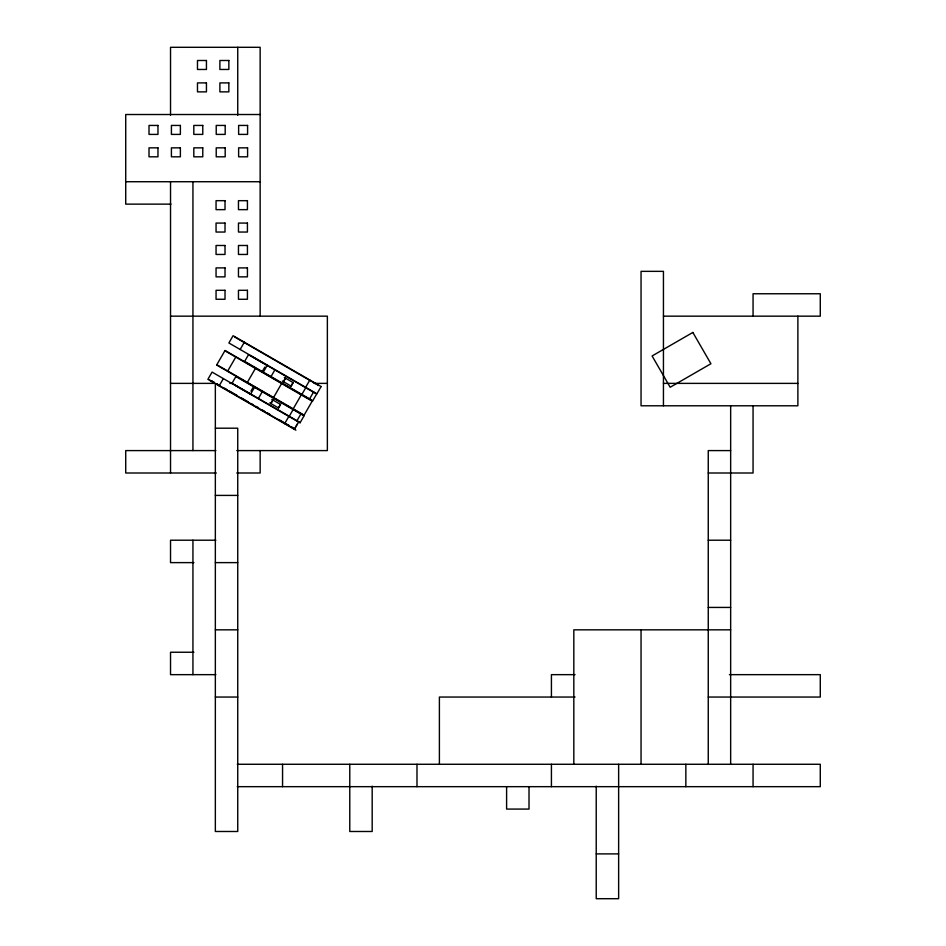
<?xml version="1.0" encoding="UTF-8"?>
<svg xmlns="http://www.w3.org/2000/svg" width="946" height="946" viewBox="0 0 946 946"><rect width="100%" height="100%" fill="white"/><g stroke="black" fill="none" stroke-linecap="round" stroke-linejoin="round"><path stroke-width="1.42" d="M219.153 385.873L223.351 378.601M227.548 371.317L235.956 356.772M240.154 349.488L244.364 342.216M247.367 382.373L255.432 368.408M250.938 391.159L253.516 386.701M262.255 371.565L264.833 367.095M250.513 394.281L254.711 386.997M263.106 372.452L267.316 365.168M258.4 398.443L262.255 391.75M270.994 376.614L274.86 369.921M273.56 397.497L281.624 383.532M270.781 403.481L272.815 399.969M283.386 381.652L285.408 378.14M270.934 403.575L272.968 400.063M283.54 381.746L285.562 378.234M278.408 407.892L280.442 404.38M291.013 386.063L293.035 382.551M284.64 423.678L288.837 416.406M293.035 409.133L301.443 394.577M305.641 387.304L309.85 380.02M289.263 416.264L293.13 409.571M301.869 394.435L305.735 387.742M296.819 421.017L301.017 413.733M309.413 399.188L313.623 391.904M294.194 429.2L294.726 428.29M295.507 426.93L296.039 426.019M296.559 425.109L297.079 424.198M294.431 429.342L298.629 422.058M321.12 386.536L316.922 393.808L228.885 342.984L233.083 335.7L321.12 386.536M260.15 114.513L125.723 114.513L125.723 204.135L171.013 204.135M125.723 181.727L260.15 181.727M170.528 316.165L327.363 316.165L327.363 450.592L236.772 450.592M663.442 316.165L820.277 316.165L820.277 293.757L753.063 293.757L753.063 316.165M170.528 383.378L215.345 383.378L215.345 831.487L237.742 831.487L237.742 428.195L215.345 428.195M229.866 383.378L232.822 383.378M314.072 383.378L327.363 383.378M663.442 383.378L797.88 383.378M215.83 450.592L125.723 450.592L125.723 473L216.315 473M730.655 450.592L708.258 450.592L708.258 764.273M236.772 473L260.15 473L260.15 450.592M708.258 473L753.063 473L753.063 405.787M215.345 495.408L237.742 495.408M215.83 540.213L170.528 540.213L170.528 562.622L193.906 562.622M708.258 540.213L730.655 540.213M215.345 562.622L237.742 562.622M708.258 607.427L730.655 607.427M215.345 629.835L237.742 629.835M730.655 629.835L573.82 629.835L573.82 764.273M193.906 652.243L170.528 652.243L170.528 674.652L215.83 674.652M575.05 674.652L551.423 674.652L551.423 697.048M729.425 674.652L820.277 674.652L820.277 697.048L708.258 697.048M215.345 697.048L237.742 697.048M575.05 697.048L439.393 697.048L439.393 764.273M237.257 764.273L820.277 764.273L820.277 786.67L237.257 786.67M596.228 853.895L618.637 853.895M234.596 336.965L238.321 339.117M238.889 339.448L310.383 380.718M311.08 381.12L311.766 381.522M312.44 381.912L317.064 384.584M317.489 384.821L318.767 385.566M251.47 356.216L266.086 364.659M266.323 364.789L267.47 365.463M284.379 377.549L293.201 382.633L291.167 386.145L282.357 381.061M225.053 350.469L312.618 401.033M216.646 365.026L304.21 415.578M271.774 399.378L280.595 404.462L278.562 407.974L269.752 402.89M234.833 385.034L237.032 386.299M237.328 386.476L250.844 394.269M300.107 422.909L212.081 372.097L207.872 379.358L295.909 430.194M211.679 380.789L212.578 381.297M213.075 381.593L214.186 382.231M216.717 383.698L217.403 384.088M218.088 384.49L218.786 384.892M224.521 388.203L227.04 389.657M229.559 391.112L237.115 395.475M240.899 397.651L248.455 402.015M250.974 403.469L253.493 404.923M256.011 406.378L258.53 407.832M262.302 410.008L264.821 411.463M267.34 412.917L269.858 414.372M278.68 419.468L283.717 422.377M285.68 423.501L286.378 423.914M287.064 424.305L287.738 424.695M288.412 425.085L289.05 425.452M291.888 427.095L293.177 427.84M293.52 428.03L294.573 428.644M209.716 380.044L210.485 380.481M211.124 380.848L214.021 382.527M215.889 383.603L288.885 425.747M289.511 426.102L290.682 426.776M291.214 427.095L294.407 428.94M797.88 316.165L797.88 405.787L641.045 405.787L641.045 271.348L663.442 271.348L663.442 405.787M753.063 764.273L753.063 786.67M730.655 405.787L730.655 764.273M685.85 764.273L685.85 786.67M641.045 629.835L641.045 764.273M618.637 764.273L618.637 898.7L596.228 898.7L596.228 786.185M551.423 764.273L551.423 786.67M529.015 787.167L529.015 809.078L506.607 809.078L506.607 787.167M416.985 764.273L416.985 786.67M372.18 786.185L372.18 831.487L349.772 831.487L349.772 764.273M282.558 764.273L282.558 786.67M260.15 316.165L260.15 47.3L170.528 47.3L170.528 115.258M237.742 47.3L237.742 115.258M192.937 181.727L192.937 450.592M192.937 540.213L192.937 674.652M170.528 181.727L170.528 473M224.876 350.765L216.811 364.73L304.115 415.14L312.192 401.175L224.876 350.765M235.909 376.532L232.042 383.225L300.178 422.566L304.044 415.873L235.909 376.532M248.514 354.703L244.647 361.396L312.783 400.737L316.65 394.044L248.514 354.703M692.85 332.448L652.101 355.968L670.17 387.257L710.919 363.737L692.85 332.448M206.441 60.497L197.478 60.497L197.478 69.46L206.441 69.46L206.441 60.497M228.849 60.497L219.886 60.497L219.886 69.46L228.849 69.46L228.849 60.497M206.441 82.905L197.478 82.905L197.478 91.868L206.441 91.868L206.441 82.905M228.849 82.905L219.886 82.905L219.886 91.868L228.849 91.868L228.849 82.905M157.97 125.44L149.007 125.44L149.007 134.403L157.97 134.403L157.97 125.44M180.379 125.44L171.415 125.44L171.415 134.403L180.379 134.403L180.379 125.44M202.775 125.44L193.812 125.44L193.812 134.403L202.775 134.403L202.775 125.44M225.183 125.44L216.22 125.44L216.22 134.403L225.183 134.403L225.183 125.44M247.592 125.44L238.629 125.44L238.629 134.403L247.592 134.403L247.592 125.44M157.97 147.848L149.007 147.848L149.007 156.811L157.97 156.811L157.97 147.848M180.379 147.848L171.415 147.848L171.415 156.811L180.379 156.811L180.379 147.848M202.775 147.848L193.812 147.848L193.812 156.811L202.775 156.811L202.775 147.848M225.183 147.848L216.22 147.848L216.22 156.811L225.183 156.811L225.183 147.848M247.592 147.848L238.629 147.848L238.629 156.811L247.592 156.811L247.592 147.848M225.018 200.682L216.055 200.682L216.055 209.645L225.018 209.645L225.018 200.682M247.426 200.682L238.463 200.682L238.463 209.645L247.426 209.645L247.426 200.682M225.018 223.079L216.055 223.079L216.055 232.042L225.018 232.042L225.018 223.079M247.426 223.079L238.463 223.079L238.463 232.042L247.426 232.042L247.426 223.079M225.018 245.487L216.055 245.487L216.055 254.45L225.018 254.45L225.018 245.487M247.426 245.487L238.463 245.487L238.463 254.45L247.426 254.45L247.426 245.487M225.018 267.895L216.055 267.895L216.055 276.859L225.018 276.859L225.018 267.895M247.426 267.895L238.463 267.895L238.463 276.859L247.426 276.859L247.426 267.895M225.018 290.304L216.055 290.304L216.055 299.267L225.018 299.267L225.018 290.304M247.426 290.304L238.463 290.304L238.463 299.267L247.426 299.267L247.426 290.304"/></g></svg>
